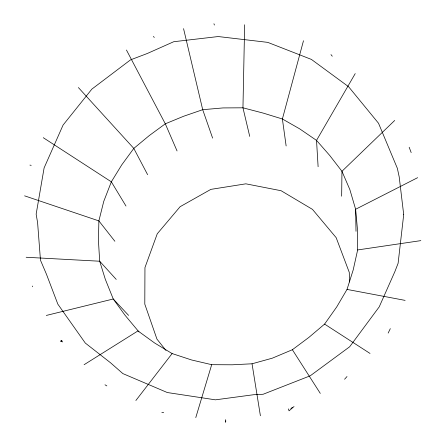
<?xml version="1.0" encoding="UTF-8"?>
<svg xmlns="http://www.w3.org/2000/svg" width="446" height="446" viewBox="0 0 446 446"><rect width="100%" height="100%" fill="white"/><g stroke="black" fill="none" stroke-linecap="round" stroke-linejoin="round"><path stroke-width="0.67" d="M341.658 196.207L341.959 171.292L329.756 155.498L316.526 140.39L299.656 128.838L282.39 118.987L263.179 113.089L242.953 107.809L223.05 107.926L202.707 109.694L183.707 116.228L165.304 123.81L149.271 135.578L133.806 148.412L121.752 164.869L111.338 181.823L103.745 201.402L98.878 220.904L98.443 240.784L99.687 261.222L105.312 279.291L113.251 298.998L125.025 315.233L138.923 331.88M244.648 24.77L242.953 107.809L249.727 136.387M225.654 419.675L225.464 422.25L225.843 420.913M394.693 120.465L341.959 171.292L349.865 189.617L355.624 209.269L357.497 229.796L357.642 249.95L353.21 269.88L347.027 289.415L336.697 306.971L324.593 324.097L308.81 337.46L292.37 349.731L272.277 358.188L252.04 363.791L232.165 364.795L211.694 364.677L191.629 359.983L172.117 353.561L154.756 343.085L137.959 330.921L84.099 364.705M32.491 286.75L32.664 286.048M303.486 40.731L282.39 118.987L286.137 145.959M195.777 417.601L211.694 364.677M388.165 333.084L390.311 328.646M355.222 73.596L316.526 140.39L318.11 166.709M135.868 400.514L172.117 353.561M344.58 379.251L346.999 376.541M294.037 406.529L289.053 410.827L288.378 408.882M290.876 408.452L292.448 407.443M61.777 340.488L60.695 341.101L62.49 341.926M417.646 177.675L355.624 209.269L356.003 231.284M46.317 315.439L113.251 298.998L128.587 315.383M62.061 340.895L60.695 341.101L62.061 341.725M357.642 249.95L420.834 240.628M26.158 257.258L99.687 261.222L116.228 279.413M161.842 412.517L163.676 412.689M347.027 289.415L405.124 300.387M29.943 165.098L31.192 165.36M24.602 195.844L98.878 220.904L114.873 241.264M104.988 384.792L106.856 385.907M324.593 324.097L370.035 353.449M43.273 137.697L111.338 181.823L125.989 206.046M153.357 36.477L154.305 37.419M78.39 87.555L133.806 148.412L147.615 174.681M330.982 54.602L332.276 56.224M165.957 350.433L156.947 339.099L144.794 304.122L144.956 267.578L157.248 233.793L180.123 206.693L210.852 189.372L245.874 183.824L281.119 190.732L312.473 209.375L336.178 237.685L349.279 272.383L349.474 281.967M292.37 349.731L320.295 393.394M126.452 50.03L165.304 123.81L177.051 150.949M213.924 23.75L214.42 25.043M409.166 147.247L411.184 152.593M212.619 138.109L202.707 109.694L183.557 28.639M252.04 363.791L260.397 415.772M403.702 214.593L398.105 263.307L394.838 271.709L379.234 306.842L349.67 346.765L310.271 375.783L263.14 394.258L253.551 394.732L215.418 399.833L167.311 392.536L122.856 373.592L110.48 362.732L85.297 343.058L57.846 304.161L46.429 274.162L40.469 260.196L37.603 222.682L36.148 214.164L44.109 167.913L63.076 125.064L91.859 89.116L130.483 59.887L147.331 53.481L173.739 41.718L218.222 36.544L267.745 42.37L311.408 59.418L348.571 86.702L378.526 123.258L397.347 168.304L399.198 176.867L403.702 214.593"/></g></svg>
